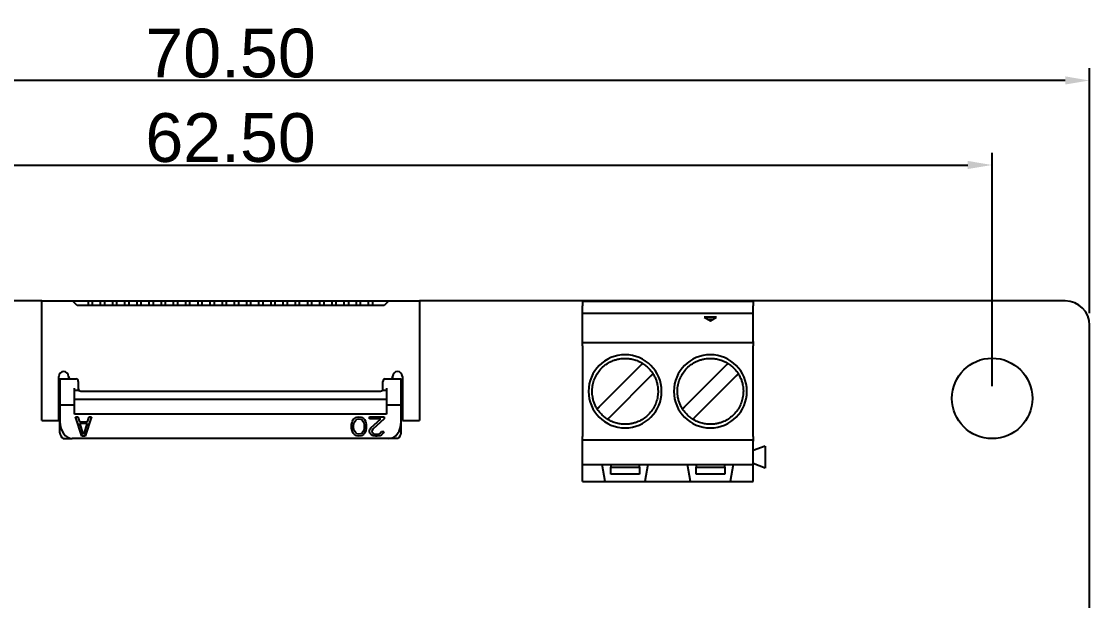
# Model space of a CAD drawing. Header units: millimetres. Extents: x 413 to 674, y 406 to 509.
# Drawn here: x 451.23 to 495.07, y 485.54 to 509.3 of the extents above; entities that cross this region are included whole.
import ezdxf

# ---------------------------------------------------------------- set-up
doc = ezdxf.new("R2010")
doc.units = ezdxf.units.MM
doc.styles.get("Standard").update_dxf_attribs({"font": 'arial.ttf'})
doc.dimstyles.get("Standard").update_dxf_attribs({"dimtxt": 2, "dimasz": 1, "dimexe": 0.5, "dimexo": 0.5, "dimgap": 0.09, "dimtad": 1, "dimzin": 0, "dimdsep": 46, "dimtxsty": 'Standard', "dimcen": 0.09, "dimclrd": 253, "dimclre": 253, "dimclrt": 6, "dimadec": 0, "dimazin": 0, "dimtfac": 1, "dimtofl": 0, "dimtmove": 0, "dimatfit": 3, "dimfxl": 1, "dimtolj": 1, "dimtzin": 0, "dimarcsym": 0})

# ---------------------------------------------------------------- blocks, each defined once
blk = doc.blocks.new('*D1')
at = {"color": 253, "lineweight": -2}
for p, q in [((424.565, 497.335), (424.565, 507.375)), ((495.065, 497.335), (495.065, 507.375)), ((494.065, 506.875), (425.565, 506.875))]:
    blk.add_line(p, q, dxfattribs=at)
at = {"color": 253}
for points in [[(425.565, 507.042), (425.565, 506.709), (424.565, 506.875)], [(494.065, 507.042), (494.065, 506.709), (495.065, 506.875)]]:
    blk.add_solid(points, dxfattribs=at)
at = {"layer": 'Defpoints', "color": 0}
for p in [(424.565, 506.875), (424.565, 496.835), (495.065, 496.835)]:
    blk.add_point(p, dxfattribs=at)
at = {"color": 6, "insert": (459.815, 507.986), "char_height": 2, "attachment_point": 5}
blk.add_mtext('\\A1;70.50', dxfattribs=at)
blk = doc.blocks.new('*D3')
at = {"color": 253, "lineweight": -2}
for p, q in [((428.565, 494.335), (428.565, 503.908)), ((491.065, 494.335), (491.065, 503.908)), ((429.565, 503.408), (490.065, 503.408))]:
    blk.add_line(p, q, dxfattribs=at)
at = {"color": 253}
for points in [[(429.565, 503.575), (429.565, 503.242), (428.565, 503.408)], [(490.065, 503.575), (490.065, 503.242), (491.065, 503.408)]]:
    blk.add_solid(points, dxfattribs=at)
at = {"layer": 'Defpoints', "color": 0}
for p in [(491.065, 503.408), (428.565, 493.835), (491.065, 493.835)]:
    blk.add_point(p, dxfattribs=at)
at = {"color": 6, "insert": (459.815, 504.52), "char_height": 2, "attachment_point": 5}
blk.add_mtext('\\A1;62.50', dxfattribs=at)

msp = doc.modelspace()

# ---------------------------------------------------------------- linework, layer by layer
for p, q in [((452.066, 497.835), (425.565, 497.835)), ((452.065, 497.835), (453.325, 497.835)), ((452.065, 492.935), (452.065, 497.835)), ((453.325, 497.835), (453.98, 497.835)), ((453.515, 497.645), (453.325, 497.835)), ((466.115, 497.645), (453.515, 497.645)), ((453.98, 497.835), (454.15, 497.835)), ((453.98, 497.645), (453.98, 497.835)), ((454.15, 497.835), (454.48, 497.835)), ((454.15, 497.645), (454.15, 497.835)), ((454.48, 497.835), (454.65, 497.835)), ((454.48, 497.645), (454.48, 497.835)), ((454.65, 497.835), (454.98, 497.835)), ((454.65, 497.645), (454.65, 497.835)), ((454.98, 497.835), (455.15, 497.835)), ((454.98, 497.645), (454.98, 497.835)), ((455.15, 497.835), (455.48, 497.835)), ((455.15, 497.645), (455.15, 497.835)), ((455.48, 497.835), (455.65, 497.835)), ((455.48, 497.645), (455.48, 497.835)), ((455.65, 497.835), (455.98, 497.835)), ((455.65, 497.645), (455.65, 497.835)), ((455.98, 497.835), (456.15, 497.835)), ((455.98, 497.645), (455.98, 497.835)), ((456.15, 497.835), (456.48, 497.835)), ((456.15, 497.645), (456.15, 497.835)), ((456.48, 497.835), (456.65, 497.835)), ((456.48, 497.645), (456.48, 497.835)), ((456.65, 497.835), (456.98, 497.835)), ((456.65, 497.645), (456.65, 497.835)), ((456.98, 497.835), (457.15, 497.835)), ((456.98, 497.645), (456.98, 497.835)), ((457.15, 497.835), (457.48, 497.835)), ((457.15, 497.645), (457.15, 497.835)), ((457.48, 497.835), (457.65, 497.835)), ((457.48, 497.645), (457.48, 497.835)), ((457.65, 497.835), (457.98, 497.835)), ((457.65, 497.645), (457.65, 497.835)), ((457.98, 497.835), (458.15, 497.835)), ((457.98, 497.645), (457.98, 497.835)), ((458.15, 497.835), (458.48, 497.835)), ((458.15, 497.645), (458.15, 497.835)), ((458.48, 497.835), (458.65, 497.835)), ((458.48, 497.645), (458.48, 497.835)), ((458.65, 497.835), (458.98, 497.835)), ((458.65, 497.645), (458.65, 497.835)), ((458.98, 497.835), (459.15, 497.835)), ((458.98, 497.645), (458.98, 497.835)), ((459.15, 497.835), (459.48, 497.835)), ((459.15, 497.645), (459.15, 497.835)), ((459.48, 497.835), (459.65, 497.835)), ((459.48, 497.645), (459.48, 497.835)), ((459.65, 497.835), (459.98, 497.835)), ((459.65, 497.645), (459.65, 497.835)), ((459.98, 497.835), (460.15, 497.835)), ((459.98, 497.645), (459.98, 497.835)), ((460.15, 497.835), (460.48, 497.835)), ((460.15, 497.645), (460.15, 497.835)), ((460.48, 497.835), (460.65, 497.835)), ((460.48, 497.645), (460.48, 497.835)), ((460.65, 497.835), (460.98, 497.835)), ((460.65, 497.645), (460.65, 497.835)), ((460.98, 497.835), (461.15, 497.835)), ((460.98, 497.645), (460.98, 497.835)), ((461.15, 497.835), (461.48, 497.835)), ((461.15, 497.645), (461.15, 497.835)), ((461.48, 497.835), (461.65, 497.835)), ((461.48, 497.645), (461.48, 497.835)), ((461.65, 497.835), (461.98, 497.835)), ((461.65, 497.645), (461.65, 497.835)), ((461.98, 497.835), (462.15, 497.835)), ((461.98, 497.645), (461.98, 497.835)), ((462.15, 497.835), (462.48, 497.835)), ((462.15, 497.645), (462.15, 497.835)), ((462.48, 497.835), (462.65, 497.835)), ((462.48, 497.645), (462.48, 497.835)), ((462.65, 497.835), (462.98, 497.835)), ((462.65, 497.645), (462.65, 497.835)), ((462.98, 497.835), (463.15, 497.835)), ((462.98, 497.645), (462.98, 497.835)), ((463.15, 497.835), (463.48, 497.835)), ((463.15, 497.645), (463.15, 497.835)), ((463.48, 497.835), (463.65, 497.835)), ((463.48, 497.645), (463.48, 497.835)), ((463.65, 497.835), (463.98, 497.835)), ((463.65, 497.645), (463.65, 497.835)), ((463.98, 497.835), (464.15, 497.835)), ((463.98, 497.645), (463.98, 497.835)), ((464.15, 497.835), (464.48, 497.835)), ((464.15, 497.645), (464.15, 497.835)), ((464.48, 497.645), (464.48, 497.835)), ((464.48, 497.835), (464.65, 497.835)), ((464.65, 497.835), (464.98, 497.835)), ((464.65, 497.835), (464.65, 497.645)), ((464.98, 497.835), (465.15, 497.835)), ((464.98, 497.645), (464.98, 497.835)), ((465.15, 497.835), (465.48, 497.835)), ((465.15, 497.645), (465.15, 497.835)), ((465.48, 497.835), (465.65, 497.835)), ((465.48, 497.645), (465.48, 497.835)), ((465.65, 497.835), (466.305, 497.835)), ((465.65, 497.645), (465.65, 497.835)), ((466.305, 497.835), (466.115, 497.645)), ((466.305, 497.835), (467.565, 497.835)), ((494.065, 497.835), (467.564, 497.835)), ((467.565, 497.835), (467.565, 492.935)), ((474.254, 497.829), (474.254, 497.629)), ((474.254, 497.829), (481.254, 497.829)), ((474.254, 497.329), (474.254, 497.629)), ((481.254, 497.829), (481.254, 497.629)), ((481.254, 497.329), (481.254, 497.629)), ((474.254, 496.174), (474.254, 497.329)), ((474.254, 497.329), (481.254, 497.329)), ((479.254, 497.171), (479.504, 497.012)), ((479.754, 497.171), (479.254, 497.171)), ((479.504, 497.012), (479.754, 497.171)), ((481.254, 496.174), (481.254, 497.329)), ((479.604, 497.076), (479.404, 497.076)), ((495.065, 478.712), (495.065, 496.835)), ((474.254, 495.985), (474.254, 496.174)), ((474.254, 496.129), (481.254, 496.129)), ((474.254, 495.985), (474.254, 492.266)), ((481.254, 496.174), (481.254, 495.985)), ((481.254, 492.266), (481.254, 495.985)), ((476.65, 495.195), (474.933, 493.479)), ((480.15, 495.195), (478.433, 493.479)), ((452.765, 492.935), (452.765, 494.735)), ((452.815, 494.643), (452.815, 493.566)), ((452.815, 494.643), (453.226, 494.643)), ((453.165, 494.735), (453.165, 494.643)), ((453.265, 494.635), (453.465, 494.635)), ((453.565, 494.535), (453.565, 494.235)), ((466.065, 494.235), (466.065, 494.535)), ((466.165, 494.635), (466.365, 494.635)), ((466.404, 494.643), (466.815, 494.643)), ((466.465, 494.735), (466.465, 494.643)), ((466.815, 493.566), (466.815, 494.643)), ((466.865, 494.735), (466.865, 492.935)), ((477.074, 494.771), (475.358, 493.055)), ((480.574, 494.771), (478.858, 493.055)), ((452.815, 494.385), (452.765, 494.385)), ((453.415, 493.566), (453.415, 494.256)), ((453.594, 494.166), (453.415, 494.166)), ((453.665, 494.135), (465.965, 494.135)), ((466.215, 494.166), (466.037, 494.166)), ((466.215, 494.256), (466.215, 493.566)), ((466.865, 494.385), (466.815, 494.385)), ((452.765, 493.885), (452.815, 493.885)), ((466.215, 493.785), (453.415, 493.785)), ((466.815, 493.885), (466.865, 493.885)), ((452.815, 493.566), (453.415, 493.566)), ((452.815, 493.566), (452.815, 492.892)), ((453.415, 493.185), (453.415, 493.566)), ((466.215, 493.185), (453.415, 493.185)), ((466.215, 493.566), (466.215, 493.185)), ((466.215, 493.566), (466.815, 493.566)), ((466.815, 492.892), (466.815, 493.566)), ((452.065, 492.935), (452.765, 492.935)), ((452.815, 492.423), (452.815, 492.892)), ((453.715, 492.285), (453.449, 493.085)), ((453.449, 493.085), (453.549, 493.085)), ((453.549, 493.085), (453.615, 492.881)), ((453.615, 492.881), (453.949, 492.881)), ((453.782, 492.353), (453.632, 492.813)), ((453.632, 492.813), (453.932, 492.813)), ((453.932, 492.813), (453.782, 492.353)), ((454.115, 493.085), (453.849, 492.285)), ((453.949, 492.881), (454.015, 493.085)), ((454.015, 493.085), (454.115, 493.085)), ((464.782, 492.761), (464.799, 492.847)), ((464.782, 492.608), (464.782, 492.761)), ((464.799, 492.847), (464.815, 492.898)), ((464.815, 492.898), (464.849, 492.966)), ((464.849, 492.966), (464.899, 493.017)), ((464.865, 492.744), (464.882, 492.847)), ((464.865, 492.625), (464.865, 492.744)), ((464.882, 492.847), (464.949, 492.949)), ((464.899, 493.017), (464.982, 493.068)), ((464.949, 492.949), (464.999, 492.983)), ((464.982, 493.068), (465.082, 493.085)), ((464.999, 492.983), (465.082, 493)), ((465.082, 493.085), (465.182, 493.068)), ((465.082, 493), (465.165, 492.983)), ((465.165, 492.983), (465.215, 492.949)), ((465.182, 493.068), (465.265, 493.017)), ((465.215, 492.949), (465.282, 492.847)), ((465.265, 493.017), (465.315, 492.966)), ((465.282, 492.847), (465.299, 492.744)), ((465.299, 492.744), (465.299, 492.625)), ((465.315, 492.966), (465.349, 492.898)), ((465.349, 492.898), (465.365, 492.847)), ((465.365, 492.847), (465.382, 492.761)), ((465.382, 492.761), (465.382, 492.608)), ((465.515, 493.085), (466.115, 493.085)), ((465.515, 493), (465.515, 493.085)), ((465.982, 493), (465.515, 493)), ((465.565, 492.625), (465.982, 493)), ((466.115, 493), (465.649, 492.574)), ((466.115, 493.085), (466.115, 493)), ((466.815, 492.423), (466.815, 492.892)), ((466.865, 492.935), (467.565, 492.935)), ((453.849, 492.285), (453.715, 492.285)), ((464.799, 492.523), (464.782, 492.608)), ((464.815, 492.472), (464.799, 492.523)), ((464.849, 492.404), (464.815, 492.472)), ((464.899, 492.353), (464.849, 492.404)), ((464.882, 492.523), (464.865, 492.625)), ((464.949, 492.421), (464.882, 492.523)), ((464.982, 492.302), (464.899, 492.353)), ((464.999, 492.387), (464.949, 492.421)), ((465.082, 492.285), (464.982, 492.302)), ((465.082, 492.37), (464.999, 492.387)), ((465.165, 492.387), (465.082, 492.37)), ((465.182, 492.302), (465.082, 492.285)), ((465.215, 492.421), (465.165, 492.387)), ((465.265, 492.353), (465.182, 492.302)), ((465.282, 492.523), (465.215, 492.421)), ((465.315, 492.404), (465.265, 492.353)), ((465.299, 492.625), (465.282, 492.523)), ((465.349, 492.472), (465.315, 492.404)), ((465.365, 492.523), (465.349, 492.472)), ((465.382, 492.608), (465.365, 492.523)), ((465.515, 492.506), (465.532, 492.574)), ((465.515, 492.472), (465.515, 492.506)), ((465.532, 492.404), (465.515, 492.472)), ((465.532, 492.574), (465.565, 492.625)), ((465.599, 492.336), (465.532, 492.404)), ((465.665, 492.302), (465.599, 492.336)), ((465.649, 492.574), (465.615, 492.506)), ((465.615, 492.506), (465.615, 492.472)), ((465.615, 492.472), (465.649, 492.421)), ((465.649, 492.421), (465.699, 492.387)), ((465.765, 492.285), (465.665, 492.302)), ((465.699, 492.387), (465.782, 492.37)), ((465.832, 492.285), (465.765, 492.285)), ((465.782, 492.37), (465.849, 492.37)), ((465.949, 492.302), (465.832, 492.285)), ((465.849, 492.37), (465.932, 492.387)), ((465.932, 492.387), (465.982, 492.421)), ((466.015, 492.336), (465.949, 492.302)), ((465.982, 492.421), (466.015, 492.472)), ((466.015, 492.472), (466.099, 492.472)), ((466.082, 492.404), (466.015, 492.336)), ((466.099, 492.472), (466.082, 492.404)), ((474.254, 492.079), (474.254, 492.266)), ((481.254, 492.266), (481.254, 492.079)), ((452.946, 492.185), (453.315, 492.185)), ((466.315, 492.185), (453.315, 492.185)), ((466.684, 492.185), (466.315, 492.185)), ((481.254, 492.129), (474.254, 492.129)), ((474.254, 491.129), (474.254, 492.079)), ((481.254, 491.129), (481.254, 492.079)), ((481.754, 491.879), (481.254, 491.697)), ((481.754, 491.879), (481.754, 490.979)), ((474.254, 490.429), (474.254, 491.129)), ((474.254, 491.129), (475.067, 491.129)), ((475.19, 490.429), (475.067, 491.129)), ((475.067, 491.129), (476.94, 491.129)), ((475.417, 491.129), (475.417, 491.017)), ((475.417, 490.729), (475.417, 491.017)), ((475.417, 491.017), (476.59, 491.017)), ((476.59, 491.017), (476.59, 491.129)), ((476.59, 491.017), (476.59, 490.729)), ((476.94, 491.129), (476.817, 490.429)), ((476.94, 491.129), (478.567, 491.129)), ((478.69, 490.429), (478.567, 491.129)), ((478.567, 491.129), (480.44, 491.129)), ((478.917, 491.129), (478.917, 491.017)), ((478.917, 490.729), (478.917, 491.017)), ((478.917, 491.017), (480.09, 491.017)), ((480.09, 491.017), (480.09, 491.129)), ((480.09, 491.017), (480.09, 490.729)), ((480.44, 491.129), (480.317, 490.429)), ((480.44, 491.129), (481.254, 491.129)), ((481.754, 490.979), (481.254, 491.161)), ((481.254, 490.429), (481.254, 491.129)), ((476.59, 490.729), (475.417, 490.729)), ((480.09, 490.729), (478.917, 490.729)), ((474.254, 490.429), (475.19, 490.429)), ((475.19, 490.429), (476.817, 490.429)), ((476.817, 490.429), (478.69, 490.429)), ((478.69, 490.429), (480.317, 490.429)), ((480.317, 490.429), (481.254, 490.429))]:
    msp.add_line(p, q)
msp.add_circle((491.065, 493.835), 1.65)
for centre, radius, start, end in [((494.065, 496.835), 1, 0, 90), ((476.004, 494.125), 1.5, 90, 270), ((476.004, 494.125), 1.5, 90, 270), ((476.004, 494.125), 1.5, 270, 90), ((476.004, 494.125), 1.5, 270, 90), ((479.504, 494.125), 1.5, 90, 270), ((479.504, 494.125), 1.5, 90, 270), ((479.504, 494.125), 1.5, 270, 90), ((479.504, 494.125), 1.5, 270, 90), ((452.965, 494.735), 0.2, 360, 180), ((466.665, 494.735), 0.2, 0, 180), ((453.265, 494.735), 0.1, 180, 270), ((453.465, 494.535), 0.1, 0, 90), ((466.165, 494.535), 0.1, 90, 180), ((466.365, 494.735), 0.1, 270, 0), ((453.665, 494.235), 0.1, 180, 270), ((465.965, 494.235), 0.1, 270, 0)]:
    msp.add_arc(centre, radius, start, end)
for centre, major_axis, start_param, end_param in [((453.315, 492.892), (0, -0.707), 4.712389, 6.283185), ((466.315, 492.892), (0, -0.707), 0, 1.570796), ((453.315, 492.423), (0.5, 0), 3.141593, 3.882193), ((466.315, 492.423), (0.5, 0), 5.542585, 6.283185)]:
    msp.add_ellipse(centre, major_axis=major_axis, ratio=0.707107, start_param=start_param, end_param=end_param)
for points, degree, knots in [([(475.283, 492.981), (475.23, 493.014), (475.132, 493.086), (475.004, 493.209), (474.903, 493.334), (474.823, 493.461), (474.758, 493.592), (474.707, 493.733), (474.665, 493.905), (474.645, 494.111), (474.662, 494.345), (474.721, 494.576), (474.82, 494.793), (474.954, 494.99), (475.121, 495.159), (475.311, 495.294), (475.492, 495.382), (475.653, 495.434), (475.808, 495.467), (475.976, 495.481), (476.163, 495.472), (476.352, 495.437), (476.544, 495.371), (476.665, 495.307), (476.724, 495.27)], 3, [0, 0, 0, 0, 0.044073, 0.086325, 0.124759, 0.157444, 0.192498, 0.227486, 0.263187, 0.317512, 0.372889, 0.428783, 0.48449, 0.540623, 0.59661, 0.651531, 0.704323, 0.738052, 0.771375, 0.815836, 0.857087, 0.902954, 0.951286, 1, 1, 1, 1]), ([(478.783, 492.981), (478.73, 493.014), (478.632, 493.086), (478.504, 493.209), (478.403, 493.334), (478.323, 493.461), (478.258, 493.592), (478.207, 493.733), (478.165, 493.905), (478.145, 494.111), (478.162, 494.345), (478.221, 494.576), (478.32, 494.793), (478.454, 494.99), (478.621, 495.159), (478.811, 495.294), (478.992, 495.382), (479.153, 495.434), (479.308, 495.467), (479.476, 495.481), (479.663, 495.472), (479.852, 495.437), (480.044, 495.371), (480.165, 495.307), (480.224, 495.27)], 3, [0, 0, 0, 0, 0.044073, 0.086325, 0.124759, 0.157444, 0.192498, 0.227486, 0.263187, 0.317512, 0.372889, 0.428783, 0.48449, 0.540623, 0.59661, 0.651531, 0.704323, 0.738052, 0.771375, 0.815836, 0.857087, 0.902954, 0.951286, 1, 1, 1, 1]), ([(476.724, 495.27), (476.777, 495.236), (476.875, 495.164), (477.003, 495.041), (477.104, 494.916), (477.185, 494.789), (477.249, 494.659), (477.301, 494.518), (477.342, 494.346), (477.363, 494.14), (477.345, 493.905), (477.286, 493.675), (477.188, 493.458), (477.053, 493.261), (476.886, 493.092), (476.697, 492.956), (476.515, 492.869), (476.354, 492.817), (476.199, 492.784), (476.031, 492.769), (475.845, 492.778), (475.656, 492.813), (475.463, 492.88), (475.342, 492.944), (475.283, 492.981)], 3, [0, 0, 0, 0, 0.044073, 0.086325, 0.124759, 0.157444, 0.192498, 0.227486, 0.263187, 0.317512, 0.372889, 0.428783, 0.48449, 0.540623, 0.59661, 0.651531, 0.704323, 0.738052, 0.771375, 0.815836, 0.857087, 0.902954, 0.951286, 1, 1, 1, 1]), ([(476.725, 495.271), (476.716, 495.261), (476.678, 495.224), (476.65, 495.195)], 2, [0, 0, 0, 0.285363, 1, 1, 1]), ([(480.224, 495.27), (480.277, 495.236), (480.375, 495.164), (480.503, 495.041), (480.604, 494.916), (480.685, 494.789), (480.749, 494.659), (480.801, 494.518), (480.842, 494.346), (480.863, 494.14), (480.845, 493.905), (480.786, 493.675), (480.688, 493.458), (480.553, 493.261), (480.386, 493.092), (480.197, 492.956), (480.015, 492.869), (479.854, 492.817), (479.699, 492.784), (479.531, 492.769), (479.345, 492.778), (479.156, 492.813), (478.963, 492.88), (478.842, 492.944), (478.783, 492.981)], 3, [0, 0, 0, 0, 0.044073, 0.086325, 0.124759, 0.157444, 0.192498, 0.227486, 0.263187, 0.317512, 0.372889, 0.428783, 0.48449, 0.540623, 0.59661, 0.651531, 0.704323, 0.738052, 0.771375, 0.815836, 0.857087, 0.902954, 0.951286, 1, 1, 1, 1]), ([(480.225, 495.271), (480.216, 495.261), (480.178, 495.224), (480.15, 495.195)], 2, [0, 0, 0, 0.285363, 1, 1, 1]), ([(477.074, 494.771), (477.102, 494.799), (477.139, 494.836), (477.148, 494.846)], 2, [0, 0, 0, 0.721989, 1, 1, 1]), ([(480.574, 494.771), (480.602, 494.799), (480.639, 494.836), (480.648, 494.846)], 2, [0, 0, 0, 0.721989, 1, 1, 1]), ([(474.933, 493.479), (474.905, 493.451), (474.868, 493.414), (474.859, 493.405)], 2, [0, 0, 0, 0.721989, 1, 1, 1]), ([(478.433, 493.479), (478.405, 493.451), (478.368, 493.414), (478.359, 493.405)], 2, [0, 0, 0, 0.721989, 1, 1, 1]), ([(475.282, 492.979), (475.292, 492.989), (475.329, 493.026), (475.358, 493.055)], 2, [0, 0, 0, 0.285363, 1, 1, 1]), ([(478.782, 492.979), (478.792, 492.989), (478.829, 493.026), (478.858, 493.055)], 2, [0, 0, 0, 0.285363, 1, 1, 1])]:
    msp.add_open_spline(points, degree=degree, knots=knots)
for points in [[(476.83, 495.376), (476.83, 495.376), (476.83, 495.376), (476.831, 495.377)], [(480.33, 495.376), (480.33, 495.376), (480.33, 495.376), (480.331, 495.377)], [(475.177, 492.875), (475.177, 492.874), (475.177, 492.874), (475.176, 492.874)], [(478.677, 492.875), (478.677, 492.874), (478.677, 492.874), (478.676, 492.874)]]:
    msp.add_rational_spline(points, [1, 0.99763560807, 0.995279601663, 0.99293198078], degree=3)

# ---------------------------------------------------------------- dimensions: what is measured, and where the dimension line sits
for base, p1, p2, picture, middle in [((424.565, 506.875), (495.065, 496.835), (424.565, 496.835), '*D1', (459.815, 507.986)), ((491.065, 503.408), (428.565, 493.835), (491.065, 493.835), '*D3', (459.815, 504.52))]:
    dim = msp.add_linear_dim(base=base, p1=p1, p2=p2, dimstyle='Standard')
    dim.commit()
    dim.dimension.update_dxf_attribs({"geometry": picture, "text_midpoint": middle})

doc.saveas('drawing.dxf')
